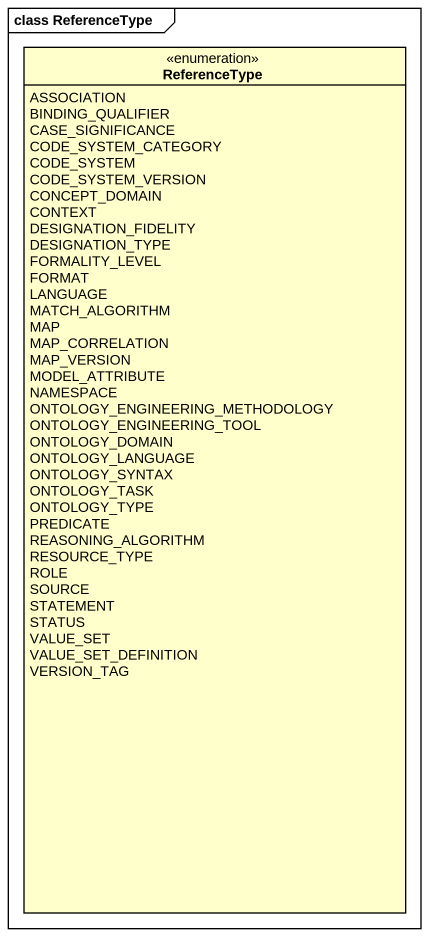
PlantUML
@startuml
mainframe class ReferenceType
hide circle
hide empty members
enum ReferenceType {
  ASSOCIATION
  BINDING_QUALIFIER
  CASE_SIGNIFICANCE
  CODE_SYSTEM_CATEGORY
  CODE_SYSTEM
  CODE_SYSTEM_VERSION
  CONCEPT_DOMAIN
  CONTEXT
  DESIGNATION_FIDELITY
  DESIGNATION_TYPE
  FORMALITY_LEVEL
  FORMAT
  LANGUAGE
  MATCH_ALGORITHM
  MAP
  MAP_CORRELATION
  MAP_VERSION
  MODEL_ATTRIBUTE
  NAMESPACE
  ONTOLOGY_ENGINEERING_METHODOLOGY
  ONTOLOGY_ENGINEERING_TOOL
  ONTOLOGY_DOMAIN
  ONTOLOGY_LANGUAGE
  ONTOLOGY_SYNTAX
  ONTOLOGY_TASK
  ONTOLOGY_TYPE
  PREDICATE
  REASONING_ALGORITHM
  RESOURCE_TYPE
  ROLE
  SOURCE
  STATEMENT
  STATUS
  VALUE_SET
  VALUE_SET_DEFINITION
  VERSION_TAG
}
@enduml
